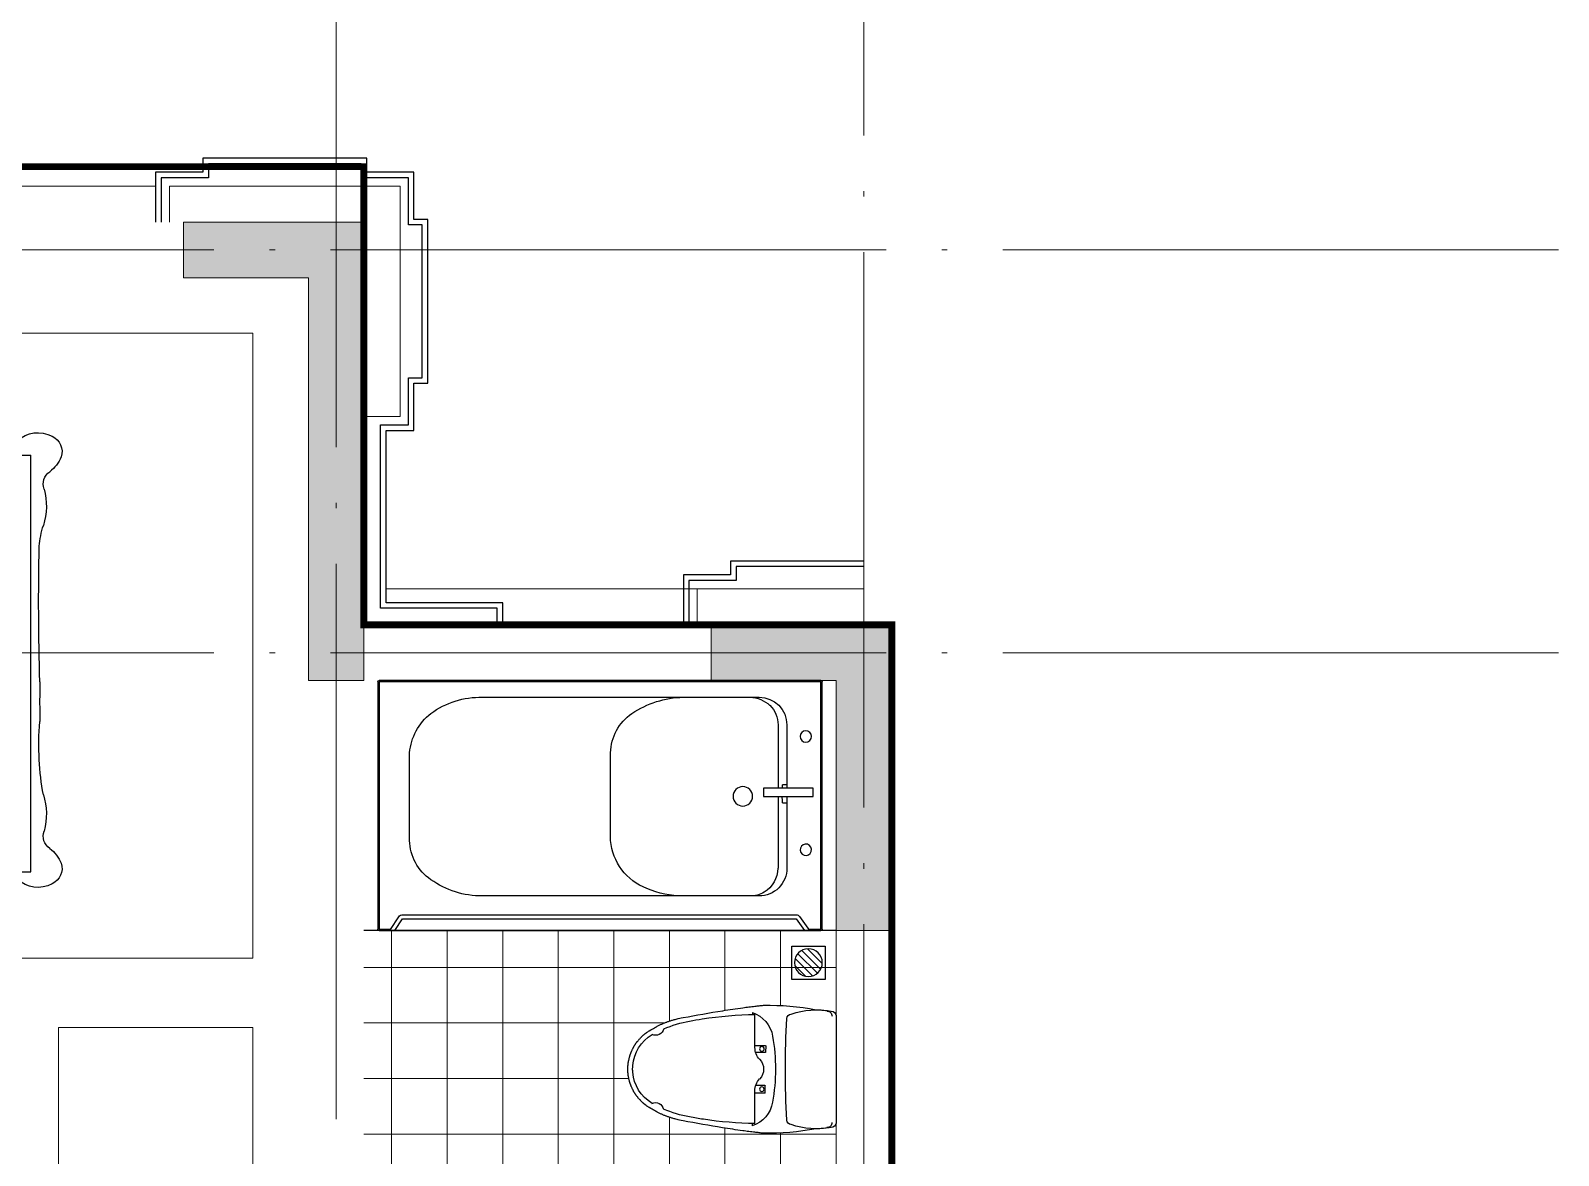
# Model space of a CAD drawing. Extents: x 1117549 to 1295333, y -232649 to -190649.
# Drawn here: x 1186499 to 1191999, y -208877 to -204827 of the extents above; entities that cross this region are included whole.
import ezdxf

# ---------------------------------------------------------------- set-up
doc = ezdxf.new("R2010")
doc.units = 0
doc.header["$LTSCALE"] = 1000
doc.header["$MEASUREMENT"] = 0
doc.linetypes.add('DASH', pattern=[0.35, 0.25, -0.1])
doc.linetypes.add('DOTE', pattern=[2.42, 2, -0.2, 0.02, -0.2])
for name, color, linetype in [('A-Bath', 185, 'CONTINUOUS'), ('A-Furniture', 252, 'CONTINUOUS'), ('A-Insulatinglayer', 11, 'CONTINUOUS'), ('A-Plumbing', 4, 'CONTINUOUS'), ('A-Section', 2, 'CONTINUOUS')]:
    doc.layers.add(name, color=color, linetype=linetype)
for name, color, linetype, lineweight in [('A-c', 30, 'CONTINUOUS', 0), ('A-Sill', 135, 'CONTINUOUS', 0), ('dote', 252, 'DOTE', 0), ('PUB_HATCH', 8, 'CONTINUOUS', 0), ('砌块', 31, 'CONTINUOUS', 0), ('铺地', 147, 'CONTINUOUS', 0)]:
    doc.layers.add(name, color=color, linetype=linetype, lineweight=lineweight)

# ---------------------------------------------------------------- blocks, each defined once
blk = doc.blocks.new('A-Bed room-Bed-1500x2000e')
at = {"layer": 'A-Furniture', "color": 0, "linetype": 'ByBlock', "lineweight": -2}
for p, q in [((500, 1275), (0, 1275)), ((0, 1275), (0, 775)), ((500, 775), (500, 1275)), ((322.1, 1181.2), (350.4, 1230.1)), ((87.9, 1045.9), (31.4, 1045.9)), ((322.1, 910.7), (350.4, 861.8)), ((0, 775), (500, 775)), ((40, 775), (0, 775)), ((0, 775), (0, -775)), ((40, -775), (40, 775)), ((40, 763.5), (2000.7, 763.5)), ((40, 763.5), (2000.7, 763.5)), ((519.8, 763.5), (519.8, 640.5)), ((570.6, 763.5), (570.6, 631)), ((575.1, 763.5), (1363.6, -783.2)), ((608.2, 763.5), (1552.4, -757.5)), ((2000.7, 763.5), (2000.7, -736.5)), ((63, -700.7), (63, 665.9)), ((336.3, -603.2), (336.3, 602.3)), ((678.3, 602.3), (678.3, -603.2)), ((678.3, -0.5), (336.3, -0.5)), ((473.4, -635.8), (473.4, -700.7)), ((519.8, -625.4), (519.8, -783.2)), ((570.6, -615.9), (570.6, -783.2)), ((40, -736.5), (2000.7, -736.5)), ((0, -775), (500, -775)), ((0, -1275), (0, -775)), ((0, -775), (40, -775)), ((322.1, -868.8), (350.4, -819.9)), ((500, -775), (500, -1275)), ((87.9, -1004.1), (31.4, -1004.1)), ((322.1, -1139.3), (350.4, -1188.2)), ((500, -1275), (0, -1275))]:
    blk.add_line(p, q, dxfattribs=at)
at = {"layer": 'A-Furniture', "color": 0, "linetype": 'ByBlock', "lineweight": -2, "ltscale": 0.5}
for p, q in [((238.1, 1035.5), (350.4, 1230.1)), ((256.1, 1045.9), (31.4, 1045.9)), ((238.1, 1056.3), (350.4, 861.8)), ((238.1, -1014.5), (350.4, -819.9)), ((256.1, -1004.1), (31.4, -1004.1)), ((238.1, -993.7), (350.4, -1188.2))]:
    blk.add_line(p, q, dxfattribs=at)
at = {"layer": 'A-Furniture', "color": 0, "linetype": 'ByBlock', "lineweight": -2}
for centre, radius, start, end in [((774.9, -20627.4), 21401.2, 90.89567, 91.50762), ((480.7, 188.8), 583.8, 80.4669, 93.9633), ((1221.3, -1500.3), 2275.6, 90.2505, 94.0312), ((1225.8, 1130.3), 355.3, 267.672, 289.3936), ((1430.8, 624), 192, 87.3508, 116.953), ((1447.1, 606), 209.9, 63.8724, 92.0368), ((1636.1, 980.2), 209.3, 242.5424, 272.8438), ((1770.2, 1924.8), 1160.2, 263.88, 273.3505), ((1911.1, 372.6), 400.7, 89.9364, 100.5147), ((1912.9, 828.1), 54.9, 268.5556, 316.2435), ((2026.4, 714.2), 106, 61.2787, 134.2159), ((2051.6, 751), 61.8, 342.9418, 65.3448), ((160, -2173.1), 2939.9, 88.9884, 92.3384), ((689.8, 210.7), 637.9, 120.9997, 153.5912), ((58.4, 72), 749.3, 48.5378, 66.1653), ((655.9, 1566.2), 805.5, 264.4085, 273.218), ((778.2, -748.7), 1512.6, 87.0776, 92.9224), ((909.2, 2070.3), 1309.4, 267.6419, 276.6698), ((1984, 788.6), 138.4, 308.044, 336.2939), ((268.2, 167.5), 539, 87.8976, 112.3788), ((2099.3, 635.2), 53.6, 124.1356, 199.7689), ((507.3, 186.9), 449.1, 67.6212, 112.3788), ((1820.9, 556), 236, 342.8192, 15.0013), ((1825.8, 1108.2), 1814.3, 199.7745, 214.8201), ((2837.2, 327.5), 806.6, 168.6452, 177.6232), ((2963.5, 305.3), 933.9, 176.5835, 185.0474), ((1220.9, 198.7), 812.7, 356.6723, 1.7242), ((5180.7, -1764.3), 5259.3, 158.0356, 165.2175), ((1220.9, 104.3), 812.7, 358.2758, 3.3277), ((11863.9, -203.6), 9834.8, 178.34849, 181.19074), ((666.8, -138.7), 637.9, 206.4088, 239.0003), ((2330.2, -387.3), 299.6, 183.9579, 198.6948), ((1820.9, -553), 236, 344.9987, 17.1808), ((507.3, -187.9), 449.1, 247.6212, 292.3788), ((35.4, 0), 749.3, 293.8347, 302.5362), ((2099.3, -632.2), 53.6, 160.2311, 235.8644), ((268.2, -202.3), 539, 247.6212, 292.3788), ((1984, -785.6), 138.4, 23.7061, 51.956), ((160, 2176.1), 2939.9, 267.6616, 271.0116), ((774.9, 20630.4), 21401.2, 268.49238, 269.10433), ((480.7, -185.8), 583.8, 266.0367, 279.5331), ((655.9, -1563.2), 805.5, 86.782, 95.5915), ((778.2, 751.7), 1512.6, 267.0776, 272.9224), ((909.2, -2067.3), 1309.4, 83.3302, 92.3581), ((1221.3, 1503.3), 2275.6, 265.9688, 269.7495), ((1636.1, -977.2), 209.3, 87.1562, 117.4576), ((1770.2, -1921.8), 1160.2, 86.6495, 96.12), ((1911.1, -369.6), 400.7, 259.4853, 270.0636), ((2051.6, -748), 61.8, 294.6552, 17.0582), ((1225.8, -1127.3), 355.3, 70.6064, 92.328), ((1430.8, -621), 192, 243.047, 272.6492), ((1447.1, -603), 209.9, 267.9632, 296.1276), ((1912.9, -825.1), 54.9, 43.7565, 91.4444), ((2026.4, -711.2), 106, 225.7841, 298.7213)]:
    blk.add_arc(centre, radius, start, end, dxfattribs=at)
at = {"layer": 'A-Furniture', "color": 0, "linetype": 'ByBlock', "lineweight": -2, "ltscale": 0.02, "extrusion": (0, 0, -1)}
for centre in [(244.1, 1045.9), (244.1, -1004.1)]:
    blk.add_ellipse(centre, major_axis=(-127.4, 127.4), ratio=1, start_param=1.570796326794896, end_param=7.853981633974483, dxfattribs=at)
at = {"layer": 'A-Furniture', "color": 0, "linetype": 'ByBlock', "lineweight": -2, "ltscale": 0.5, "extrusion": (0, 0, -1)}
for centre, major_axis in [((244.1, 1045.9), (-110.4, 110.4)), ((244.1, 1045.9), (-46.7, 46.7)), ((244.1, -1004.1), (-110.4, 110.4)), ((244.1, -1004.1), (-46.7, 46.7))]:
    blk.add_ellipse(centre, major_axis=major_axis, ratio=1, start_param=1.570796326794896, end_param=7.853981633974483, dxfattribs=at)
blk = doc.blocks.new('A-Lavatory-Bathtub-1250x900')
at = {"layer": 'A-Bath', "linetype": 'ByBlock'}
for p, q in [((342, -2001.7), (342, -1111.7)), ((347, -1106.7), (1937, -1106.7)), ((347, -1111.7), (1937, -1111.7)), ((347, -2001.7), (347, -1111.7)), ((1937, -1111.7), (1937, -2001.7)), ((1942, -1111.7), (1942, -2001.7)), ((1565.6, -1166.9), (569.6, -1166.9)), ((469.4, -1266.9), (469.4, -1493.9)), ((501.4, -1266.9), (501.4, -1493.9)), ((1104.2, -1682.5), (1104.2, -1366.9)), ((1827.4, -1682.5), (1827.4, -1366.9)), ((469.4, -1482.5), (484.8, -1482.9)), ((374.8, -1523.9), (374.8, -1493.9)), ((374.8, -1493.9), (553.8, -1493.9)), ((553.8, -1523.9), (374.8, -1523.9)), ((469.4, -1523.9), (469.4, -1782.5)), ((501.4, -1523.9), (501.4, -1782.5)), ((553.8, -1493.9), (553.8, -1523.9)), ((484.8, -1546.9), (469.4, -1547.5)), ((569.6, -1882.5), (1565.6, -1882.5)), ((423.6, -1956.5), (387.8, -2006.7)), ((435.9, -1965.2), (406.3, -2006.7)), ((1855.1, -1950.4), (435.8, -1950.1)), ((1853.1, -1965.4), (436, -1965.1)), ((1880.3, -2006.7), (1853.1, -1965.4)), ((1898.2, -2006.7), (1863.8, -1954.5)), ((391.4, -2001.7), (347, -2001.7)), ((1937, -2006.7), (347, -2006.7)), ((1937, -2001.7), (1894.9, -2001.7))]:
    blk.add_line(p, q, dxfattribs=at)
for centre, radius, start, end in [((347, -1111.7), 5, 90, 180), ((1937, -1111.7), 5, 0, 90), ((569.6, -1267.1), 100.2, 90, 179.8855), ((600.8, -1266.7), 99.4, 134.7703, 180.1279), ((606.7, -1279.8), 112.9, 92.4872, 132.2244), ((835.1, -1511.3), 344.4, 56.0618, 88.7863), ((1572.4, -1467.7), 300.8, 53.6031, 91.2806), ((928.6, -1370.8), 175.7, 1.25, 55.7663), ((1628.6, -1383.2), 199.5, 4.6746, 52.2164), ((190.9, -1514.9), 295.6, 4.0735, 6.2142), ((190.9, -1514.9), 295.6, 353.7858, 358.2554), ((900.6, -1664.7), 204.4, 290.8165, 354.9794), ((1653.2, -1679.6), 174.3, 304.0814, 359.0275), ((569.4, -1782.5), 100, 180, 270.1145), ((607.3, -1779), 105.9, 181.9028, 238.2969), ((599, -1792.5), 90.1, 238.2969, 271.8118), ((843.8, -1556.5), 326, 269.7631, 293.3954), ((1568.5, -1569.6), 312.9, 269.4771, 305.6392), ((436, -1965.3), 15.1, 90.5998, 144.7623), ((436, -1965.3), 0.131, 96.5775, 147.266), ((1853.8, -1964.7), 14.3, 45.0732, 84.4612), ((347, -2001.7), 5, 180, 270), ((1937, -2001.7), 5, 270, 0)]:
    blk.add_arc(centre, radius, start, end, dxfattribs=at)
for centre, major_axis in [((401.6, -1308.1), (-20.6, 0)), ((628, -1523.9), (-35, 0)), ((401.4, -1716.1), (20.4, -2))]:
    blk.add_ellipse(centre, major_axis=major_axis, ratio=1, dxfattribs=at)
blk = doc.blocks.new('A-Lavatory-Closestool-b')
at = {"layer": 'A-Bath'}
for p, q in [((265.6, 230.2), (261.8, 230.6)), ((269.4, 229.8), (265.6, 230.2)), ((273.2, 229.4), (269.4, 229.8)), ((277, 228.9), (273.2, 229.4)), ((280.8, 228.5), (277, 228.9)), ((284.6, 228.1), (280.8, 228.5)), ((288.4, 227.6), (284.6, 228.1)), ((292.2, 227.2), (288.4, 227.6)), ((297.6, 226.6), (292.2, 227.2)), ((303, 225.9), (297.6, 226.6)), ((308.5, 225.2), (303, 225.9)), ((313.9, 224.5), (308.5, 225.2)), ((319.3, 223.9), (313.9, 224.5)), ((324.7, 223.2), (319.3, 223.9)), ((330.2, 222.4), (324.7, 223.2)), ((335.6, 221.7), (330.2, 222.4)), ((344.7, 220.5), (335.6, 221.7)), ((353.8, 219.2), (344.7, 220.5)), ((-0.2, 193.5), (0.2, -193.5)), ((292.2, 78.2, 0), (292.1, 197.6, 0)), ((301.4, 204.2, 0), (301.4, 197.4, 0)), ((362.9, 217.9), (353.8, 219.2)), ((372, 216.6), (362.9, 217.9)), ((381.1, 215.3), (372, 216.6)), ((390.2, 213.9), (381.1, 215.3)), ((399.3, 212.5), (390.2, 213.9)), ((408.4, 211.1), (399.3, 212.5)), ((426.3, 208.2), (408.4, 211.1)), ((444.1, 205.3), (426.3, 208.2)), ((461.9, 202.3), (444.1, 205.3)), ((479.7, 199.1), (461.9, 202.3)), ((497.5, 196), (479.7, 199.1)), ((515.3, 192.7), (497.5, 196)), ((533, 189.4), (515.3, 192.7)), ((550.8, 186), (533, 189.4)), ((557.3, 184.8), (550.8, 186)), ((563, 183.6), (557.3, 184.8)), ((568.1, 182.5), (563, 183.6)), ((572.5, 181.5), (568.1, 182.5)), ((576.4, 180.6), (572.5, 181.5)), ((579.9, 179.7), (576.4, 180.6)), ((583.1, 178.8), (579.9, 179.7)), ((586, 178), (583.1, 178.8)), ((588.8, 177.2), (586, 178)), ((591.4, 176.5), (588.8, 177.2)), ((593.9, 175.7), (591.4, 176.5)), ((596.4, 174.9), (593.9, 175.7)), ((598.7, 174.2), (596.4, 174.9)), ((601, 173.4), (598.7, 174.2)), ((603.3, 172.6), (601, 173.4)), ((605.5, 171.9), (603.3, 172.6)), ((607.7, 171.1), (605.5, 171.9)), ((609.9, 170.2), (607.7, 171.1)), ((612.1, 169.4), (609.9, 170.2)), ((614.3, 168.6), (612.1, 169.4)), ((616.5, 167.7), (614.3, 168.6)), ((618.7, 166.8), (616.5, 167.7)), ((620.9, 165.9), (618.7, 166.8)), ((623.1, 165), (620.9, 165.9)), ((625.2, 164.1), (623.1, 165)), ((627.4, 163.1), (625.2, 164.1)), ((629.6, 162.1), (627.4, 163.1)), ((631.9, 161.1), (629.6, 162.1)), ((634.2, 160), (631.9, 161.1)), ((636.6, 158.8), (634.2, 160)), ((639, 157.6), (636.6, 158.8)), ((641.6, 156.3), (639, 157.6)), ((644.3, 154.9), (641.6, 156.3)), ((647.2, 153.4), (644.3, 154.9)), ((650.4, 151.7), (647.2, 153.4)), ((653.9, 149.7), (650.4, 151.7)), ((657.8, 147.5), (653.9, 149.7)), ((662.3, 144.9), (657.8, 147.5)), ((667.3, 141.8), (662.3, 144.9)), ((672.9, 138.4), (667.3, 141.8)), ((675, 137.1), (672.9, 138.4)), ((676.8, 136), (675, 137.1)), ((678.3, 134.9), (676.8, 136)), ((679.7, 134), (678.3, 134.9)), ((680.9, 133.2), (679.7, 134)), ((682, 132.5), (680.9, 133.2)), ((682.9, 131.8), (682, 132.5)), ((683.8, 131.2), (682.9, 131.8)), ((684.6, 130.6), (683.8, 131.2)), ((685.4, 130), (684.6, 130.6)), ((686.2, 129.4), (685.4, 130)), ((686.9, 128.9), (686.2, 129.4)), ((687.6, 128.4), (686.9, 128.9)), ((688.3, 127.8), (687.6, 128.4)), ((689, 127.3), (688.3, 127.8)), ((689.6, 126.8), (689, 127.3)), ((690.3, 126.2), (689.6, 126.8)), ((690.9, 125.7), (690.3, 126.2)), ((691.6, 125.2), (690.9, 125.7)), ((692.2, 124.6), (691.6, 125.2)), ((692.9, 124.1), (692.2, 124.6)), ((693.5, 123.6), (692.9, 124.1)), ((694.1, 123), (693.5, 123.6)), ((694.8, 122.4), (694.1, 123)), ((695.4, 121.9), (694.8, 122.4)), ((696, 121.3), (695.4, 121.9)), ((696.6, 120.7), (696, 121.3)), ((697.3, 120.1), (696.6, 120.7)), ((697.9, 119.5), (697.3, 120.1)), ((698.6, 118.9), (697.9, 119.5)), ((699.3, 118.2), (698.6, 118.9)), ((700, 117.5), (699.3, 118.2)), ((700.8, 116.7), (700, 117.5)), ((701.6, 115.9), (700.8, 116.7)), ((702.5, 115), (701.6, 115.9)), ((703.5, 114), (702.5, 115)), ((704.6, 112.8), (703.5, 114)), ((705.8, 111.5), (704.6, 112.8)), ((707.2, 109.9), (705.8, 111.5)), ((253.6, 85.1, 0), (253.7, 61.4, 0)), ((292.2, 86.1, 0), (254.7, 86.1, 0)), ((254.7, 60.4, 0), (289.6, 60.4, 0)), ((708.8, 108.2), (707.2, 109.9)), ((710.4, 106.3), (708.8, 108.2)), ((711.9, 104.6), (710.4, 106.3)), ((713.2, 103.1), (711.9, 104.6)), ((714.3, 101.8), (713.2, 103.1)), ((715.2, 100.6), (714.3, 101.8)), ((716.1, 99.6), (715.2, 100.6)), ((716.9, 98.6), (716.1, 99.6)), ((717.6, 97.7), (716.9, 98.6)), ((718.2, 96.8), (717.6, 97.7)), ((718.9, 96), (718.2, 96.8)), ((719.5, 95.2), (718.9, 96)), ((720, 94.4), (719.5, 95.2)), ((720.6, 93.6), (720, 94.4)), ((721.1, 92.9), (720.6, 93.6)), ((721.6, 92.1), (721.1, 92.9)), ((722.1, 91.4), (721.6, 92.1)), ((722.6, 90.6), (722.1, 91.4)), ((723.1, 89.9), (722.6, 90.6)), ((723.6, 89.2), (723.1, 89.9)), ((724.1, 88.4), (723.6, 89.2)), ((724.6, 87.6), (724.1, 88.4)), ((725.1, 86.9), (724.6, 87.6)), ((725.5, 86.1), (725.1, 86.9)), ((726, 85.4), (725.5, 86.1)), ((726.5, 84.6), (726, 85.4)), ((726.9, 83.8), (726.5, 84.6)), ((727.4, 83), (726.9, 83.8)), ((727.8, 82.2), (727.4, 83)), ((728.3, 81.4), (727.8, 82.2)), ((728.8, 80.5), (728.3, 81.4)), ((729.3, 79.6), (728.8, 80.5)), ((729.8, 78.6), (729.3, 79.6)), ((730.4, 77.6), (729.8, 78.6)), ((730.9, 76.5), (730.4, 77.6)), ((731.5, 75.3), (730.9, 76.5)), ((732.2, 73.9), (731.5, 75.3)), ((733, 72.4), (732.2, 73.9)), ((733.8, 70.6), (733, 72.4)), ((734.7, 68.6), (733.8, 70.6)), ((735.7, 66.3), (734.7, 68.6)), ((736.6, 64.3), (735.7, 66.3)), ((737.4, 62.5), (736.6, 64.3)), ((738, 60.9), (737.4, 62.5)), ((738.6, 59.6), (738, 60.9)), ((739.1, 58.3), (738.6, 59.6)), ((739.5, 57.2), (739.1, 58.3)), ((739.9, 56.2), (739.5, 57.2)), ((740.3, 55.2), (739.9, 56.2)), ((740.6, 54.3), (740.3, 55.2)), ((740.9, 53.5), (740.6, 54.3)), ((741.2, 52.6), (740.9, 53.5)), ((741.5, 51.8), (741.2, 52.6)), ((741.8, 51), (741.5, 51.8)), ((742, 50.1), (741.8, 51)), ((742.3, 49.2), (742, 50.1)), ((742.6, 48.3), (742.3, 49.2)), ((742.9, 47.4), (742.6, 48.3)), ((743.2, 46.3), (742.9, 47.4)), ((743.5, 45.2), (743.2, 46.3)), ((743.8, 43.9), (743.5, 45.2)), ((744.2, 42.4), (743.8, 43.9)), ((744.6, 40.7), (744.2, 42.4)), ((745.1, 38.8), (744.6, 40.7)), ((745.6, 36.7), (745.1, 38.8)), ((746.1, 34.2), (745.6, 36.7)), ((746.6, 32), (746.1, 34.2)), ((747, 30.1), (746.6, 32)), ((747.4, 28.4), (747, 30.1)), ((747.6, 26.9), (747.4, 28.4)), ((747.9, 25.5), (747.6, 26.9)), ((748.1, 24.3), (747.9, 25.5)), ((748.3, 23.1), (748.1, 24.3)), ((748.4, 22), (748.3, 23.1)), ((748.6, 21), (748.4, 22)), ((748.7, 19.9), (748.6, 21)), ((748.8, 18.9), (748.7, 19.9)), ((748.9, 17.9), (748.8, 18.9)), ((749, 16.9), (748.9, 17.9)), ((749.1, 15.8), (749, 16.9)), ((749.2, 14.7), (749.1, 15.8)), ((749.3, 13.5), (749.2, 14.7)), ((749.4, 12.2), (749.3, 13.5)), ((749.5, 10.8), (749.4, 12.2)), ((749.5, 9.3), (749.5, 10.8)), ((749.6, 7.5), (749.5, 9.3)), ((749.6, 5.5), (749.6, 7.5)), ((749.7, 3.2), (749.6, 5.5)), ((749.7, 0.6), (749.7, 3.2)), ((749.7, -2), (749.7, 0.6)), ((739.6, -56), (740, -54.9)), ((740, -54.9), (740.4, -54)), ((740.4, -54), (740.7, -53.1)), ((740.7, -53.1), (741, -52.2)), ((741, -52.2), (741.3, -51.4)), ((741.3, -51.4), (741.6, -50.6)), ((741.6, -50.6), (741.8, -49.7)), ((741.8, -49.7), (742.1, -48.9)), ((742.1, -48.9), (742.4, -48)), ((742.4, -48), (742.7, -47.1)), ((742.7, -47.1), (743, -46.1)), ((743, -46.1), (743.3, -45.1)), ((743.3, -45.1), (743.6, -43.9)), ((743.6, -43.9), (743.9, -42.6)), ((743.9, -42.6), (744.3, -41.1)), ((744.3, -41.1), (744.7, -39.5)), ((744.7, -39.5), (745.2, -37.6)), ((745.2, -37.6), (745.7, -35.4)), ((745.7, -35.4), (746.2, -32.9)), ((746.2, -32.9), (746.7, -30.8)), ((746.7, -30.8), (747.1, -28.8)), ((747.1, -28.8), (747.4, -27.1)), ((747.4, -27.1), (747.7, -25.6)), ((747.7, -25.6), (747.9, -24.2)), ((747.9, -24.2), (748.1, -23)), ((748.1, -23), (748.3, -21.8)), ((748.3, -21.8), (748.4, -20.7)), ((748.4, -20.7), (748.6, -19.7)), ((748.6, -19.7), (748.7, -18.7)), ((748.7, -18.7), (748.8, -17.6)), ((748.8, -17.6), (748.9, -16.6)), ((748.9, -16.6), (749.1, -15.6)), ((749.1, -14.5), (749.2, -13.4)), ((749.1, -15.6), (749.1, -14.5)), ((749.2, -13.4), (749.3, -12.2)), ((749.3, -12.2), (749.4, -11)), ((749.4, -11), (749.5, -9.6)), ((749.5, -8), (749.6, -6.2)), ((749.5, -9.6), (749.5, -8)), ((749.6, -4.2), (749.7, -2)), ((749.6, -6.2), (749.6, -4.2)), ((255.3, -84.2, 0), (255.3, -59, 0)), ((256.3, -58, 0), (289.4, -57.9, 0)), ((292.4, -85.2, 0), (256.3, -85.2, 0)), ((292.5, -195.6, 0), (292.4, -76.7, 0)), ((706, -110.3), (707.4, -108.8)), ((707.4, -108.8), (708.9, -107)), ((708.9, -107), (710.6, -105.1)), ((710.6, -105.1), (712.1, -103.4)), ((712.1, -103.4), (713.3, -101.9)), ((713.3, -101.9), (714.4, -100.6)), ((714.4, -100.6), (715.4, -99.4)), ((715.4, -99.4), (716.3, -98.3)), ((716.3, -98.3), (717, -97.4)), ((717, -97.4), (717.7, -96.5)), ((717.7, -96.5), (718.4, -95.6)), ((718.4, -95.6), (719, -94.7)), ((719, -94.7), (719.6, -93.9)), ((719.6, -93.9), (720.2, -93.2)), ((720.7, -92.4), (721.3, -91.6)), ((721.3, -91.6), (721.8, -90.9)), ((721.8, -90.9), (722.3, -90.2)), ((722.3, -90.2), (722.8, -89.4)), ((722.8, -89.4), (723.3, -88.7)), ((723.3, -88.7), (723.8, -87.9)), ((723.8, -87.9), (724.2, -87.2)), ((724.2, -87.2), (724.7, -86.4)), ((724.7, -86.4), (725.2, -85.7)), ((725.2, -85.7), (725.7, -84.9)), ((725.7, -84.9), (726.1, -84.1)), ((726.1, -84.1), (726.6, -83.4)), ((726.6, -83.4), (727.1, -82.6)), ((727.1, -82.6), (727.5, -81.8)), ((727.5, -81.8), (728, -81)), ((728, -81), (728.5, -80.2)), ((728.5, -80.2), (728.9, -79.3)), ((728.9, -79.3), (729.4, -78.4)), ((729.4, -78.4), (729.9, -77.4)), ((729.9, -77.4), (730.5, -76.4)), ((730.5, -76.4), (731.1, -75.3)), ((731.1, -75.3), (731.7, -74.1)), ((731.7, -74.1), (732.3, -72.7)), ((732.1, -73.1), (732.6, -72.3)), ((732.3, -72.7), (733.1, -71.1)), ((733.1, -71.1), (733.9, -69.4)), ((733.9, -69.4), (734.8, -67.4)), ((734.8, -67.4), (735.8, -65.1)), ((735.8, -65.1), (736.7, -63)), ((736.7, -63), (737.5, -61.3)), ((737.5, -61.3), (738.1, -59.7)), ((738.1, -59.7), (738.7, -58.3)), ((738.7, -58.3), (739.2, -57.1)), ((739.2, -57.1), (739.6, -56)), ((619, -165.8), (621.2, -164.9)), ((621.2, -164.9), (623.4, -163.9)), ((623.4, -163.9), (625.5, -163)), ((625.5, -163), (627.7, -162)), ((627.7, -162), (629.9, -161)), ((629.9, -161), (632.1, -160)), ((632.1, -160), (634.5, -158.9)), ((634.5, -158.9), (636.8, -157.8)), ((636.8, -157.8), (639.3, -156.5)), ((639.3, -156.5), (641.9, -155.2)), ((641.9, -155.2), (644.6, -153.9)), ((644.6, -153.9), (647.5, -152.3)), ((647.5, -152.3), (650.6, -150.6)), ((650.6, -150.6), (654.1, -148.6)), ((654.1, -148.6), (658.1, -146.4)), ((658.1, -146.4), (662.5, -143.7)), ((662.5, -143.7), (667.5, -140.7)), ((667.5, -140.7), (673.2, -137.2)), ((673.2, -137.2), (675.2, -135.9)), ((675.2, -135.9), (677, -134.8)), ((677, -134.8), (678.6, -133.8)), ((678.6, -133.8), (679.9, -132.9)), ((679.9, -132.9), (681.1, -132.1)), ((681.1, -132.1), (682.2, -131.4)), ((682.2, -131.4), (683.2, -130.7)), ((683.2, -130.7), (684, -130)), ((684, -130), (684.9, -129.4)), ((684.9, -129.4), (685.7, -128.8)), ((685.7, -128.8), (686.4, -128.3)), ((686.4, -128.3), (687.1, -127.7)), ((687.1, -127.7), (687.8, -127.2)), ((687.8, -127.2), (688.5, -126.7)), ((688.5, -126.7), (689.2, -126.1)), ((689.2, -126.1), (689.8, -125.6)), ((689.8, -125.6), (690.5, -125.1)), ((690.5, -125.1), (691.2, -124.5)), ((691.2, -124.5), (691.8, -124)), ((691.8, -124), (692.4, -123.5)), ((692.4, -123.5), (693.1, -122.9)), ((693.1, -122.9), (693.7, -122.4)), ((693.7, -122.4), (694.3, -121.8)), ((694.3, -121.8), (695, -121.3)), ((695, -121.3), (695.6, -120.7)), ((695.6, -120.7), (696.2, -120.1)), ((696.2, -120.1), (696.9, -119.6)), ((696.9, -119.6), (697.5, -119)), ((697.5, -119), (698.1, -118.4)), ((698.1, -118.4), (698.8, -117.7)), ((698.8, -117.7), (699.5, -117)), ((699.5, -117), (700.2, -116.3)), ((700.2, -116.3), (701, -115.6)), ((701, -115.6), (701.8, -114.7)), ((701.8, -114.7), (702.7, -113.8)), ((702.7, -113.8), (703.7, -112.8)), ((703.7, -112.8), (704.8, -111.6)), ((704.8, -111.6), (706, -110.3)), ((301.7, -195.4, 0), (301.7, -203.7, 0)), ((335.9, -221.2), (345.1, -219.9)), ((345.1, -219.9), (354.2, -218.6)), ((354.2, -218.6), (363.3, -217.3)), ((363.3, -217.3), (372.4, -216)), ((372.4, -216), (381.5, -214.6)), ((381.5, -214.6), (390.6, -213.2)), ((390.6, -213.2), (399.7, -211.8)), ((399.7, -211.8), (408.8, -210.4)), ((408.8, -210.4), (426.6, -207.5)), ((426.6, -207.5), (444.4, -204.5)), ((444.4, -204.5), (462.2, -201.5)), ((462.2, -201.5), (480, -198.3)), ((480, -198.3), (497.8, -195.1)), ((497.8, -195.1), (515.6, -191.9)), ((515.6, -191.9), (533.3, -188.5)), ((533.3, -188.5), (551.1, -185.1)), ((551.1, -185.1), (557.6, -183.8)), ((557.6, -183.8), (563.3, -182.6)), ((563.3, -182.6), (568.4, -181.6)), ((568.4, -181.6), (572.8, -180.5)), ((572.8, -180.5), (576.7, -179.6)), ((576.7, -179.6), (580.2, -178.7)), ((580.2, -178.7), (583.4, -177.9)), ((583.4, -177.9), (586.3, -177)), ((586.3, -177), (589.1, -176.2)), ((589.1, -176.2), (591.7, -175.5)), ((591.7, -175.5), (594.2, -174.7)), ((594.2, -174.7), (596.7, -173.9)), ((596.7, -173.9), (599, -173.2)), ((599, -173.2), (601.3, -172.4)), ((601.3, -172.4), (603.6, -171.6)), ((603.6, -171.6), (605.8, -170.8)), ((605.8, -170.8), (608, -170)), ((608, -170), (610.2, -169.2)), ((610.2, -169.2), (612.4, -168.4)), ((612.4, -168.4), (614.6, -167.5)), ((614.6, -167.5), (616.8, -166.7)), ((616.8, -166.7), (619, -165.8)), ((262.1, -230.2), (265.9, -229.7)), ((265.9, -229.7), (269.7, -229.3)), ((269.7, -229.3), (273.5, -228.9)), ((273.5, -228.9), (277.3, -228.5)), ((277.3, -228.5), (281.1, -228)), ((281.1, -228), (284.9, -227.6)), ((284.9, -227.6), (288.7, -227.2)), ((288.7, -227.2), (292.5, -226.7)), ((292.5, -226.7), (298, -226)), ((298, -226), (303.4, -225.4)), ((303.4, -225.4), (308.8, -224.7)), ((308.8, -224.7), (314.3, -224)), ((314.3, -224), (319.7, -223.3)), ((319.7, -223.3), (325.1, -222.6)), ((325.1, -222.6), (330.5, -221.9)), ((330.5, -221.9), (335.9, -221.2))]:
    blk.add_line(p, q, dxfattribs=at)
for centre, radius in [((267.3, 73.4, 0), 8.36), ((267.4, -71.4, 0), 8.27)]:
    blk.add_circle(centre, radius, dxfattribs=at)
for centre, radius, start, end in [((242.6, -653.9), 884.7, 88.7599, 101.1204), ((16.9, 192), 17.1, 87.0933, 174.9526), ((31.9, 192, 0), 17.1, 87.0933, 180.0484), ((71.1, -68.2, 0), 282.4, 71.2356, 100.886), ((71.1, -68.2), 282.4, 89.8232, 100.886), ((160.5, 182.1, 0), 17.1, 3.2813, 85.0279), ((-3061.2, -2.6, 0), 3244, 0.0483, 3.2813), ((335.9, 100.9, 0), 108.9, 108.4881, 170.4262), ((269.4, -1204.9, 0), 1402.7, 81.2836, 89.0717), ((269.4, -1204.9, 0), 1402.7, 79.4082, 81.2836), ((444.2, -270.2, 0), 451.8, 67.0019, 79.4082), ((919.8, 0.8, 0), 701.3, 170.2923, 189.8044), ((650.3, 153, 0), 30.5, 193.9308, 293.82), ((588.5, 1.6, 0), 144, 4.6443, 59.0372), ((254.7, 85.1, 0), 1.04, 90.0484, 180.0484), ((254.7, 61.4, 0), 1.04, 180.0484, 270.0484), ((231.7, 78.1, 0), 60.6, 316.2115, 0.0484), ((-3061.2, -2.6, 0), 3244, 356.8154, 0.0484), ((312.4, 0.7, 0), 51.3, 136.2115, 223.8852), ((588.5, 0.9, 0), 144, 355.0318, 0.1878), ((588.5, 1.6, 0), 144, 359.9089, 4.6443), ((231.8, -76.8, 0), 60.6, 0.0484, 43.8852), ((588.5, 0.9, 0), 144, 301.0595, 355.4524), ((256.3, -59, 0), 1.04, 90.0484, 180.0484), ((256.3, -84.2, 0), 1.04, 180.0484, 270.0484), ((336.1, -100.3, 0), 108.9, 189.6705, 251.6086), ((443.8, 272.4, 0), 451.8, 280.6885, 293.0948), ((650.6, -150.4, 0), 30.5, 66.2767, 166.1659), ((17.2, -192), 17.1, 185.1442, 273.0034), ((32.2, -192, 0), 17.1, 180.0484, 273.0034), ((71, 68.4, 0), 282.4, 259.2107, 288.8611), ((71, 68.4), 282.4, 259.2107, 270.2735), ((241.5, 654.3), 884.7, 258.9763, 271.3367), ((160.8, -181.9, 0), 17.1, 275.0688, 356.8154), ((267.4, 1206.9, 0), 1402.7, 271.025, 278.629), ((267.4, 1206.9, 0), 1402.7, 278.629, 280.6885)]:
    blk.add_arc(centre, radius, start, end, dxfattribs=at)
blk = doc.blocks.new('A-Lavatory-The floor drain-b')
at = {"layer": 'A-Plumbing'}
h = blk.add_hatch(dxfattribs=at)
h.set_pattern_fill('ANSI31', color=251, scale=150, style=0)
h.paths.add_polyline_path([(-50, 0, 1), (50, 0, 1)])
blk.add_lwpolyline([(60, 60), (-60, 60), (-60, -60), (60, -60)], close=True, dxfattribs=at)
blk.add_circle((0, 0), 50, dxfattribs=at)
blk = doc.blocks.new('dsdgd')
at = {"layer": 'PUB_HATCH'}
h = blk.add_hatch(color=256, dxfattribs=at)
h.paths.add_polyline_path([(1180899.5, -214316.7), (1180699.5, -214316.7), (1180699.5, -212666.7), (1180899.5, -212666.7)])
h.paths.add_polyline_path([(1186399.5, -212666.7), (1185499.5, -212666.7), (1185499.5, -214316.7), (1185699.5, -214316.7), (1185699.5, -212866.7), (1186399.5, -212866.7)])
h.paths.add_polyline_path([(1186399.5, -211466.7), (1184299.5, -211466.7), (1184299.5, -210566.7), (1184499.5, -210566.7), (1184499.5, -211266.7), (1186399.5, -211266.7)])
h.paths.add_polyline_path([(1188849.5, -210566.7), (1189599.5, -210566.7), (1189599.5, -212866.7), (1188849.5, -212866.7), (1188849.5, -212666.7), (1189399.5, -212666.7), (1189399.5, -210766.7), (1188849.5, -210766.7)])
h.paths.add_polyline_path([(1188949.5, -217966.7), (1189599.5, -217966.7), (1189599.5, -216316.7), (1189399.5, -216316.7), (1189399.5, -217766.7), (1188949.5, -217766.7)])
h.paths.add_polyline_path([(1185499.5, -217766.7), (1185174.5, -217766.7), (1185174.5, -217966.7), (1185499.5, -217966.7), (1185499.5, -219016.7), (1185174.5, -219016.7), (1185174.5, -219216.7), (1185699.5, -219216.7), (1185699.5, -217266.7), (1186899.5, -217266.7), (1186899.5, -217966.7), (1187099.5, -217966.7), (1187099.5, -217066.7), (1185499.5, -217066.7)])
h.paths.add_polyline_path([(1180899.5, -217766.7), (1181224.4, -217766.7), (1181224.4, -217966.7), (1180899.5, -217966.7), (1180899.5, -219016.7), (1181224.4, -219016.7), (1181224.4, -219216.7), (1180699.5, -219216.7), (1180699.5, -217066.7), (1180899.5, -217066.7)])
h.paths.add_polyline_path([(1180899.5, -210516.7), (1180899.5, -211466.7), (1180374.5, -211466.7), (1180374.5, -211266.7), (1180699.5, -211266.7), (1180699.5, -210516.7)])
h.paths.add_polyline_path([(1178999.5, -201116.7), (1177799.5, -201116.7), (1177799.5, -201316.7), (1178999.5, -201316.7)])
h.paths.add_polyline_path([(1179049.5, -203316.7), (1178399.5, -203316.7), (1178399.5, -203966.6), (1178599.5, -203966.6), (1178599.5, -203516.7), (1179049.5, -203516.7)])
h.paths.add_polyline_path([(1179074.5, -209266.7), (1179074.5, -209066.7), (1178599.5, -209066.7), (1178599.5, -206966.7), (1180699.5, -206966.7), (1180699.5, -209066.7), (1180174.5, -209066.7), (1180174.5, -209266.7), (1180899.5, -209266.7), (1180899.5, -206766.7), (1178399.5, -206766.7), (1178399.5, -209266.7)])
h.paths.add_polyline_path([(1184299.5, -206166.6), (1184499.5, -206166.6), (1184499.5, -205716.7), (1184949.5, -205716.7), (1184949.5, -205516.7), (1184299.5, -205516.7), (1183849.5, -205516.7), (1183849.5, -205716.7), (1184299.5, -205716.7)])
h.paths.add_polyline_path([(1188949.5, -206966.7), (1189599.5, -206966.7), (1189599.5, -208066.6), (1189399.5, -208066.6), (1189399.5, -207166.7), (1188949.5, -207166.7)])
h.paths.add_polyline_path([(1187049.5, -205516.7), (1187699.5, -205516.7), (1187699.5, -207166.7), (1187499.5, -207166.7), (1187499.5, -205716.7), (1187049.5, -205716.7)])
h.paths.add_polyline_path([(1181799.5, -205716.7), (1180699.5, -205716.7), (1180699.5, -205066.8), (1180899.5, -205066.8), (1180899.5, -205516.7), (1181799.5, -205516.7)])
h.paths.add_polyline_path([(1180249.5, -203316.7), (1180899.5, -203316.7), (1180899.5, -203966.6), (1180699.5, -203966.6), (1180699.5, -203516.7), (1180249.5, -203516.7)])
h.paths.add_polyline_path([(1180249.5, -201116.7), (1180899.5, -201116.7), (1180899.5, -201766.6), (1180699.5, -201766.6), (1180699.5, -201316.7), (1180249.5, -201316.7)])
h.paths.add_polyline_path([(1173299.5, -214316.7), (1173499.5, -214316.7), (1173499.5, -212666.7), (1173299.5, -212666.7)])
h.paths.add_polyline_path([(1167799.5, -212666.7), (1168699.5, -212666.7), (1168699.5, -214316.7), (1168499.5, -214316.7), (1168499.5, -212866.7), (1167799.5, -212866.7)])
h.paths.add_polyline_path([(1167799.5, -211466.7), (1169899.5, -211466.7), (1169899.5, -210566.7), (1169699.5, -210566.7), (1169699.5, -211266.7), (1167799.5, -211266.7)])
h.paths.add_polyline_path([(1165349.5, -210566.7), (1164599.5, -210566.7), (1164599.5, -212866.7), (1165349.5, -212866.7), (1165349.5, -212666.7), (1164799.5, -212666.7), (1164799.5, -210766.7), (1165349.5, -210766.7)])
h.paths.add_polyline_path([(1165249.5, -217966.7), (1164599.5, -217966.7), (1164599.5, -216316.7), (1164799.5, -216316.7), (1164799.5, -217766.7), (1165249.5, -217766.7)])
h.paths.add_polyline_path([(1168699.5, -217766.7), (1169024.4, -217766.7), (1169024.4, -217966.7), (1168699.5, -217966.7), (1168699.5, -219016.7), (1169024.4, -219016.7), (1169024.4, -219216.7), (1168499.5, -219216.7), (1168499.5, -217266.7), (1167299.5, -217266.7), (1167299.5, -217966.7), (1167099.5, -217966.7), (1167099.5, -217066.7), (1168699.5, -217066.7)])
h.paths.add_polyline_path([(1173299.5, -217766.7), (1172974.5, -217766.7), (1172974.5, -217966.7), (1173299.5, -217966.7), (1173299.5, -219016.7), (1172974.5, -219016.7), (1172974.5, -219216.7), (1173499.5, -219216.7), (1173499.5, -217066.7), (1173299.5, -217066.7)])
h.paths.add_polyline_path([(1177899.5, -218316.7), (1177899.5, -219216.7), (1177699.5, -219216.7), (1177699.5, -218516.7), (1176499.5, -218516.7), (1176499.5, -219216.7), (1176299.5, -219216.7), (1176299.5, -218316.7), (1176999.5, -218316.7), (1176999.5, -217066.7), (1177199.5, -217066.7), (1177199.5, -218316.7)])
h.paths.add_polyline_path([(1177199.5, -211666.7), (1177199.5, -213116.7), (1176999.5, -213116.7), (1176999.5, -211666.7), (1175299.5, -211666.7), (1175299.5, -210516.7), (1175499.5, -210516.7), (1175499.5, -211466.7), (1178699.5, -211466.7), (1178699.5, -210516.7), (1178899.5, -210516.7), (1178899.5, -211666.7)])
h.paths.add_polyline_path([(1173299.5, -210516.7), (1173299.5, -211466.7), (1173824.4, -211466.7), (1173824.4, -211266.7), (1173499.5, -211266.7), (1173499.5, -210516.7)])
h.paths.add_polyline_path([(1175199.5, -201116.7), (1176399.5, -201116.7), (1176399.5, -201316.7), (1175199.5, -201316.7)])
h.paths.add_polyline_path([(1175149.5, -203316.7), (1175799.5, -203316.7), (1175799.5, -203966.6), (1175599.5, -203966.6), (1175599.5, -203516.7), (1175149.5, -203516.7)])
h.paths.add_polyline_path([(1175124.5, -209266.7), (1175124.5, -209066.7), (1175599.5, -209066.7), (1175599.5, -206966.7), (1173499.5, -206966.7), (1173499.5, -209066.7), (1174024.5, -209066.7), (1174024.5, -209266.7), (1173299.5, -209266.7), (1173299.5, -206766.7), (1175799.5, -206766.7), (1175799.5, -209266.7)])
h.paths.add_polyline_path([(1169899.5, -206166.6), (1169699.5, -206166.6), (1169699.5, -205716.7), (1169249.5, -205716.7), (1169249.5, -205516.7), (1169899.5, -205516.7), (1170349.5, -205516.7), (1170349.5, -205716.7), (1169899.5, -205716.7)])
h.paths.add_polyline_path([(1165249.5, -206966.7), (1164599.5, -206966.7), (1164599.5, -208066.6), (1164799.5, -208066.6), (1164799.5, -207166.7), (1165249.5, -207166.7)])
h.paths.add_polyline_path([(1167149.5, -205516.7), (1166499.5, -205516.7), (1166499.5, -207166.7), (1166699.5, -207166.7), (1166699.5, -205716.7), (1167149.5, -205716.7)])
h.paths.add_polyline_path([(1172399.5, -205716.7), (1173499.5, -205716.7), (1173499.5, -205066.8), (1173299.5, -205066.8), (1173299.5, -205516.7), (1172399.5, -205516.7)])
h.paths.add_polyline_path([(1173949.5, -203316.7), (1173299.5, -203316.7), (1173299.5, -203966.6), (1173499.5, -203966.6), (1173499.5, -203516.7), (1173949.5, -203516.7)])
h.paths.add_polyline_path([(1173949.5, -201116.7), (1173299.5, -201116.7), (1173299.5, -201766.6), (1173499.5, -201766.6), (1173499.5, -201316.7), (1173949.5, -201316.7)])
at = {"layer": 'A-c'}
for points in [[(1187049.5, -205516.7), (1187699.5, -205516.7), (1187699.5, -207166.7), (1187499.5, -207166.7), (1187499.5, -205716.7), (1187049.5, -205716.7)], [(1188949.5, -206966.7), (1189599.5, -206966.7), (1189599.5, -208066.6), (1189399.5, -208066.6), (1189399.5, -207166.7), (1188949.5, -207166.7)]]:
    blk.add_lwpolyline(points, close=True, dxfattribs=at)

msp = doc.modelspace()

# ---------------------------------------------------------------- hatches: boundary and pattern name
at = {"layer": '铺地'}
h = msp.add_hatch(dxfattribs=at)
h.set_pattern_fill('_USER', color=256, scale=200, style=0, double=1, pattern_type=0)
h.set_pattern_definition([(180, (2354198.9, 0), (0, 200), []), (90, (2354198.9, 0), (200, 1e-14), [])])
h.paths.add_polyline_path([(1187699.5, -208066.7), (1187804.5, -208066.7), (1189394.5, -208066.7, 0.414214), (1189399.5, -208061.7), (1189399.5, -208373.2, 0.403287), (1189381.5, -208357.6, 0.048308), (1189327.3, -208352.5, 0.053985), (1189137.5, -208336.1), (1189131.8, -208336.7), (1189124.2, -208337.6), (1189116.6, -208338.4), (1189108.9, -208339.3), (1189099, -208340.5), (1189088.1, -208341.8), (1189077.3, -208343.2), (1189069.1, -208344.3), (1189063.7, -208345), (1189054.6, -208346.2), (1189045.5, -208347.5), (1189036.4, -208348.8), (1189027.2, -208350.1), (1189018.1, -208351.5), (1189009, -208352.8), (1188999.9, -208354.2), (1188990.8, -208355.6), (1188973, -208358.5), (1188955.2, -208361.4), (1188937.4, -208364.5), (1188919.6, -208367.6), (1188901.8, -208370.8), (1188884, -208374), (1188866.3, -208377.3), (1188848.5, -208380.7), (1188842, -208382), (1188833.6, -208383.7), (1188824.8, -208385.7), (1188817.9, -208387.4), (1188811.9, -208389.1), (1188805.3, -208391), (1188798.3, -208393.3), (1188791.6, -208395.6), (1188784.9, -208398.1), (1188778.4, -208400.8), (1188771.8, -208403.6), (1188765.1, -208406.7), (1188759, -208409.7), (1188753.4, -208412.6), (1188747.2, -208416), (1188739.3, -208420.5), (1188732, -208424.9), (1188724.3, -208429.6), (1188719, -208433), (1188714.3, -208436.3), (1188709.7, -208439.9), (1188705.1, -208443.7), (1188701, -208447.5), (1188697.1, -208451.3), (1188693.5, -208455.2), (1188688.8, -208460.5), (1188684.5, -208465.5), (1188680.8, -208470.2), (1188677.2, -208475.2), (1188673.7, -208480.6), (1188670.7, -208485.7), (1188668, -208490.9), (1188665.5, -208496), (1188662.6, -208502.5), (1188660.2, -208508.2), (1188658.2, -208513.8), (1188656.4, -208519.2), (1188655.1, -208524.3), (1188653.6, -208530.3), (1188652.2, -208536.7), (1188651.2, -208542.1), (1188650.4, -208548.3), (1188649.9, -208554.1), (1188649.7, -208559.2), (1188649.6, -208566.1), (1188649.7, -208573), (1188649.9, -208578.6), (1188650.5, -208584.8), (1188651.4, -208591.3), (1188652.6, -208597.4), (1188654.1, -208604.3), (1188655.6, -208610.5), (1188657.3, -208616.1), (1188659.2, -208621.5), (1188661.1, -208626.4), (1188663.5, -208631.9), (1188665.8, -208637), (1188668, -208641.7), (1188671, -208647.3), (1188674, -208652.4), (1188677, -208657), (1188679.9, -208661.1), (1188683.5, -208665.7), (1188687.2, -208670.1), (1188691.9, -208675.5), (1188696.1, -208680), (1188700, -208684), (1188704.2, -208688), (1188708.8, -208691.9), (1188713.2, -208695.3), (1188717.7, -208698.5), (1188722.2, -208701.5), (1188726.1, -208703.9), (1188731.8, -208707.4), (1188739.1, -208711.9), (1188746.9, -208716.4), (1188753.2, -208719.8), (1188758.7, -208722.6), (1188764.8, -208725.7), (1188771.5, -208728.8), (1188778.1, -208731.6), (1188784.7, -208734.3), (1188791.3, -208736.8), (1188798, -208739.2), (1188805, -208741.4), (1188811.6, -208743.4), (1188817.6, -208745.1), (1188824.5, -208746.8), (1188833.3, -208748.8), (1188841.7, -208750.6), (1188848.2, -208751.8), (1188866, -208755.2), (1188883.7, -208758.6), (1188901.5, -208761.9), (1188919.3, -208765.1), (1188937, -208768.2), (1188954.8, -208771.3), (1188972.7, -208774.2), (1188990.5, -208777.1), (1188999.6, -208778.6), (1189008.7, -208780), (1189017.8, -208781.4), (1189026.9, -208782.7), (1189036, -208784), (1189045.1, -208785.4), (1189054.2, -208786.6), (1189063.3, -208787.9), (1189071.5, -208789), (1189082.3, -208790.4), (1189093.2, -208791.8), (1189101.3, -208792.8), (1189108.5, -208793.6), (1189116.2, -208794.5), (1189123.8, -208795.4), (1189131.4, -208796.3), (1189137.1, -208796.9, 0.053985), (1189327, -208780.8, 0.048308), (1189381.2, -208775.8, 0.403312), (1189399.1, -208760.2), (1189399.1, -208760.2), (1189399.5, -208760.2), (1189399.5, -208373.2, -0.000021), (1189399.5, -208373.2), (1189399.5, -208373.2), (1189399.5, -209066.7), (1188799.5, -209066.7), (1188799.5, -210266.7), (1188799.5, -210566.7), (1188593, -210566.7, 0.369737), (1187839.5, -209887), (1187839.5, -209886.7), (1187799.5, -209886.7), (1187799.5, -210566.7), (1187699.5, -210566.7), (1187699.5, -209666.7)])

# ---------------------------------------------------------------- linework, layer by layer
at = {"layer": 'A-Bath'}
msp.add_line((1189399.5, -208066.7), (1187699.5, -208066.7, 0), dxfattribs=at)
at = {"layer": 'A-Insulatinglayer', "elevation": 0}
for points in [[(1188179.5, -206966.7), (1188179.5, -206906.7), (1187759.5, -206906.7), (1187759.5, -206246.6), (1187859.5, -206246.6), (1187859.5, -206076.6), (1187909.5, -206076.6), (1187909.5, -205546.6), (1187909.5, -205526.6), (1187909.5, -205526.6), (1187859.5, -205526.6), (1187859.5, -205356.6), (1187689.5, -205356.6), (1187689.5, -205306.6), (1187509.5, -205306.6), (1187369.5, -205306.6), (1187139.5, -205306.6), (1187139.5, -205356.6), (1186969.5, -205356.6), (1186969.5, -205516.6)], [(1189499.5, -206756.6), (1189039.5, -206756.6), (1189039.5, -206806.6), (1188869.5, -206806.6), (1188869.5, -206966.6)]]:
    msp.add_lwpolyline(points, dxfattribs=at)
at = {"layer": 'A-Section', "color": 138, "elevation": 0}
for points in [[(1188199.5, -206966.7), (1188199.5, -206886.7), (1187779.5, -206886.7), (1187779.5, -206266.6), (1187879.5, -206266.6), (1187879.5, -206096.6), (1187929.5, -206096.6), (1187929.5, -205546.6), (1187929.5, -205546.6), (1187929.5, -205506.6), (1187929.5, -205506.6), (1187929.5, -205506.6), (1187879.5, -205506.6), (1187879.5, -205336.6), (1187709.5, -205336.6), (1187709.5, -205286.6), (1187509.5, -205286.6), (1187509.5, -205286.6), (1187369.5, -205286.6), (1187369.5, -205286.6), (1187119.5, -205286.6), (1187119.5, -205336.6), (1186949.5, -205336.6), (1186949.5, -205516.6)], [(1189499.5, -206736.6), (1189019.5, -206736.6), (1189019.5, -206786.6), (1188849.5, -206786.6), (1188849.5, -206966.6)]]:
    msp.add_lwpolyline(points, dxfattribs=at)
at = {"layer": 'A-Sill'}
for p, q in [((1186949.5, -205386.7, 0), (1185549.5, -205386.7, 0)), ((1188909.5, -206836.6, 0), (1187779.5, -206836.6, 0))]:
    msp.add_line(p, q, dxfattribs=at)
at = {"layer": 'dote'}
for p, q in [((1187599.5, -211166.7, 0), (1187599.5, -199574.9, 0)), ((1189499.5, -219724.4, 0), (1189499.5, -199574.9, 0)), ((1191999.5, -205616.7), (1162199.5, -205616.7)), ((1191999.5, -207066.7), (1162199.5, -207066.7))]:
    msp.add_line(p, q, dxfattribs=at)
at = {"layer": '砌块'}
for points in [[(1186999.5, -205516.7), (1186999.5, -205386.7), (1187829.5, -205386.7), (1187829.5, -206216.6), (1187699.5, -206216.6)], [(1188899.5, -206966.7), (1188899.5, -206836.7), (1189499.5, -206836.7)]]:
    msp.add_lwpolyline(points, dxfattribs=at)
at = {"layer": '铺地', "color": 3, "linetype": 'DASH', "const_width": 25}
msp.add_lwpolyline([(1180899.5, -200616.7), (1173299.5, -200616.7), (1173299.5, -205316.7), (1166499.5, -205316.7), (1166499.5, -206966.7), (1164599.5, -206966.7), (1164599.5, -218066.7), (1168499.5, -218066.7), (1168499.5, -219316.7), (1185699.5, -219316.7), (1185699.5, -218066.7), (1189599.5, -218066.7), (1189599.5, -206966.7), (1187699.5, -206966.7), (1187699.5, -205316.7), (1180899.5, -205316.7)], close=True, dxfattribs=at)
at = {"layer": '铺地', "elevation": 0}
msp.add_lwpolyline([(1184999.5, -208166.7), (1187299.5, -208166.7), (1187299.5, -205916.7), (1184999.5, -205916.7)], dxfattribs=at)
msp.add_lwpolyline([(1186599.5, -208416.7), (1187299.5, -208416.7), (1187299.5, -209366.7), (1186599.5, -209366.7)], close=True, dxfattribs=at)

# ---------------------------------------------------------------- block references
at = {"layer": 'A-Bath', "xscale": -1}
for name, p in [('A-Lavatory-Bathtub-1250x900', (1189691.5, -206060, 0)), ('A-Lavatory-Bathtub-1250x900', (1189691.5, -206060, 0)), ('A-Lavatory-Closestool-b', (1189399.3, -208566.7, 0)), ('A-Lavatory-Closestool-b', (1189399.3, -208566.7, 0))]:
    msp.add_blockref(name, p, dxfattribs=at)
at = {"layer": 'A-c'}
msp.add_blockref('dsdgd', (0, 0), dxfattribs=at)
at = {"layer": 'A-Furniture', "xscale": -1, "rotation": 180}
msp.add_blockref('A-Bed room-Bed-1500x2000e', (1184499.5, -207091.7, 0), dxfattribs=at)
at = {"layer": 'A-Plumbing', "xscale": -1}
msp.add_blockref('A-Lavatory-The floor drain-b', (1189299.5, -208182.7, 0), dxfattribs=at)

doc.saveas('drawing.dxf')
